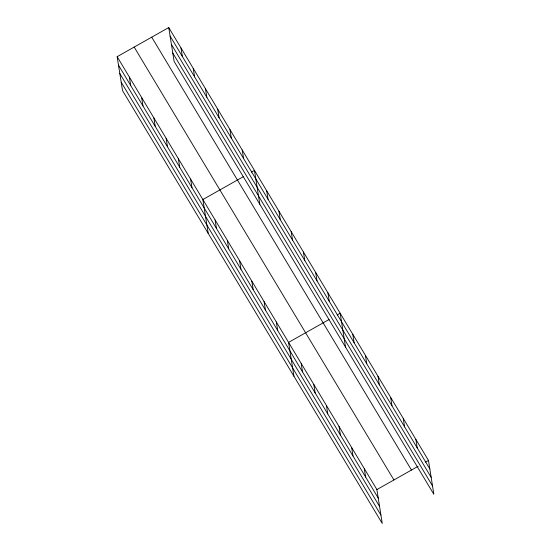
<?xml version="1.0" encoding="UTF-8"?>
<svg xmlns="http://www.w3.org/2000/svg" width="551" height="551" viewBox="0 0 551 551"><rect width="100%" height="100%" fill="white"/><g stroke="black" fill="none" stroke-linecap="round" stroke-linejoin="round"><path stroke-width="0.83" d="M117.149 56.691L376.891 489.577L382.256 523.45L122.515 90.564L117.149 56.691L168.744 27.55L428.485 460.436L433.851 494.309L174.109 61.423L168.744 27.55M243.356 176.671L202.864 199.538L208.23 233.417M251.497 172.077L254.459 170.404L259.824 204.276M329.071 319.525L288.579 342.391L293.945 376.271M337.212 314.924L340.174 313.257L345.539 347.13M376.891 489.577L418.119 466.291M425.524 462.11L428.485 460.436M170.087 36.035L429.828 468.922M171.416 44.417L431.151 477.297M172.78 53.048L432.521 485.934M151.718 37.165L411.459 470.051M134.175 47.076L393.917 479.955M118.493 65.176L378.234 498.056M119.822 73.552L379.563 506.438M121.192 82.189L380.927 515.068M415.867 439.409L417.21 447.894M403.249 418.381L404.592 426.867M390.638 397.361L391.981 405.846M378.02 376.333L379.363 384.818M365.403 355.305L366.746 363.791M352.785 334.278L354.135 342.763M364.273 468.55L365.616 477.035M327.928 292.85L329.271 301.335M351.655 447.522L353.005 456.008M315.682 272.442L317.025 280.927M339.044 426.495L340.387 434.98M303.436 252.034L304.779 260.52M326.426 405.474L327.769 413.953M291.19 231.627L292.54 240.112M313.808 384.446L315.151 392.932M278.951 211.219L280.294 219.704M301.197 363.419L302.54 371.904M266.705 190.811L268.048 199.297M276.333 321.984L277.676 330.469M242.213 149.996L243.556 158.481M264.087 301.576L265.43 310.061M229.967 129.588L231.31 138.074M251.841 281.168L253.191 289.654M217.721 109.181L219.071 117.666M239.602 260.761L240.945 269.246M205.482 88.773L206.825 97.258M227.356 240.353L228.699 248.838M193.236 68.365L194.579 76.851M215.11 219.945L216.453 228.431M180.99 47.958L182.333 56.443M190.618 179.137L191.962 187.615M178.372 158.729L179.722 167.215M166.133 138.322L167.476 146.807M153.887 117.914L155.23 126.399M141.641 97.506L142.984 105.992M129.395 77.099L130.739 85.584"/></g></svg>
